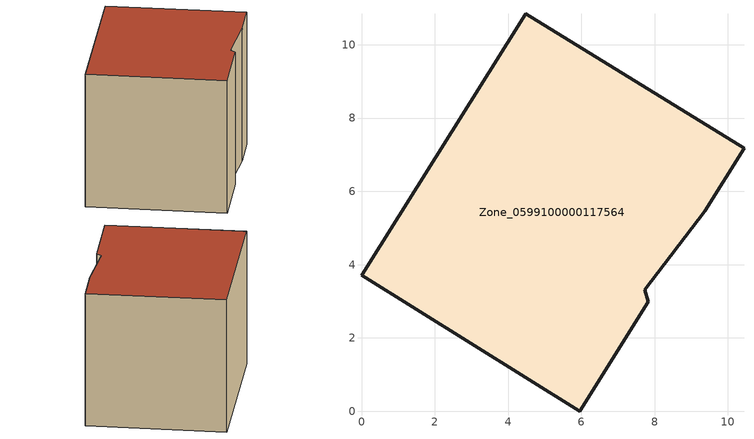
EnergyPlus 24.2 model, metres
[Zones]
Zone_0599100000117564
 floor ground (C_G): 0,3.71 4.49,10.85 10.44,7.18 9.37,5.46 7.73,3.32 7.82,2.98 5.96,0 z0
 wall outside (C_F): 4.49,10.85 0,3.71 5.96,0 7.82,2.98 7.73,3.32 9.37,5.46 10.44,7.18 4.49,10.85 z0:7.09
 roof outside (C_R): 7.73,3.32 9.37,5.46 10.44,7.18 4.49,10.85 0,3.71 5.96,0 7.82,2.98 z7.09
[BUILDING]
Pand.0599100000117564: North Axis=0; Terrain=City; Loads Convergence Tolerance Value=0.04; Temperature Convergence Tolerance Value=0.4; Solar Distribution=FullExterior; Maximum Number of Warmup Days=25; Minimum Number of Warmup Days=1
[Site:Location]
Rotterdam.The.Hague.AP_ZH_NLD Design_Conditions: Latitude=51.96; Longitude=4.45; Time Zone=1; Elevation=-4.5
[SITE:GROUNDTEMPERATURE:BUILDINGSURFACE]
18, 18, 18, 18, 18, 18, 18, 18, 18, 18, 18, 18
[MATERIAL] Thermal Absorptance=0.9; Solar Absorptance=0.7; Visible Absorptance=0.7
Name | Roughness | Thickness | Conductivity | Density | Specific Heat
G.D.1965 | MediumSmooth | 0.15 | 1 | 540 | 1210
F.D.1965 | Rough | 0.3 | 0.857143 | 1920 | 840
R.D.1965 | MediumRough | 0.2 | 0.08 | 1500 | 1000
[CONSTRUCTION]
C_G: G.D.1965
C_F: F.D.1965
C_R: R.D.1965
[ZONE]
Zone_0599100000117564: Type=1; Multiplier=1; Ceiling Height=Autocalculate; Volume=Autocalculate; Floor Area=autocalculate; Part of Total Floor Area=Yes
[ZONEINFILTRATION:DESIGNFLOWRATE]
Infil_Zone_0599100000117564: Zone or ZoneList or Space or SpaceList=Zone_0599100000117564; Schedule=AlwaysOn; Design Flow Rate Calculation Method=Flow/Area; Flow Rate per Floor Area=0.0042; Constant Term Coefficient=1; Temperature Term Coefficient=0; Velocity Term Coefficient=0; Velocity Squared Term Coefficient=0
[HVACTEMPLATE:ZONE:IDEALLOADSAIRSYSTEM]
Zone_0599100000117564: Maximum Heating Supply Air Temperature=50; Minimum Cooling Supply Air Temperature=13; Maximum Heating Supply Air Humidity Ratio=0.0156; Minimum Cooling Supply Air Humidity Ratio=0.0077; Heating Limit=NoLimit; Cooling Limit=NoLimit; Dehumidification Control Type=ConstantSensibleHeatRatio; Cooling Sensible Heat Ratio=0.7; Dehumidification Setpoint=60; Humidification Control Type=None; Humidification Setpoint=30; Outdoor Air Method=None; Outdoor Air Flow Rate per Person=0.00944; Outdoor Air Flow Rate per Zone Floor Area=0; Outdoor Air Flow Rate per Zone=0; Demand Controlled Ventilation Type=None; Outdoor Air Economizer Type=NoEconomizer; Heat Recovery Type=None; Sensible Heat Recovery Effectiveness=0.7; Latent Heat Recovery Effectiveness=0.65
[ZONECONTROL:THERMOSTAT]
ThermostatControl_Zone_0599100000117564: Zone or ZoneList=Zone_0599100000117564; Control Type Schedule=DualSetpointControlType; Control 1=Thermostat_Zone_0599100000117564; Temperature Difference Between Cutout And Setpoint=0
[THERMOSTATSETPOINT:DUALSETPOINT]
Thermostat_Zone_0599100000117564: Heating Setpoint Temperature Schedule=HeatingSetpoint_Zone_0599100000117564; Cooling Setpoint Temperature Schedule=CoolingSetpoint_Zone_0599100000117564
[SCHEDULE:COMPACT]
HeatingSetpoint_Zone_0599100000117564: Through: 12/31, For: AllDays, Until: 24:00, 21
CoolingSetpoint_Zone_0599100000117564: Through: 12/31, For: AllDays, Until: 24:00, 24
DualSetpointControlType: Through: 12/31, For: AllDays, Until: 24:00, 4
AlwaysOn: Through: 12/31, For: AllDays, Until: 24:00, 1
